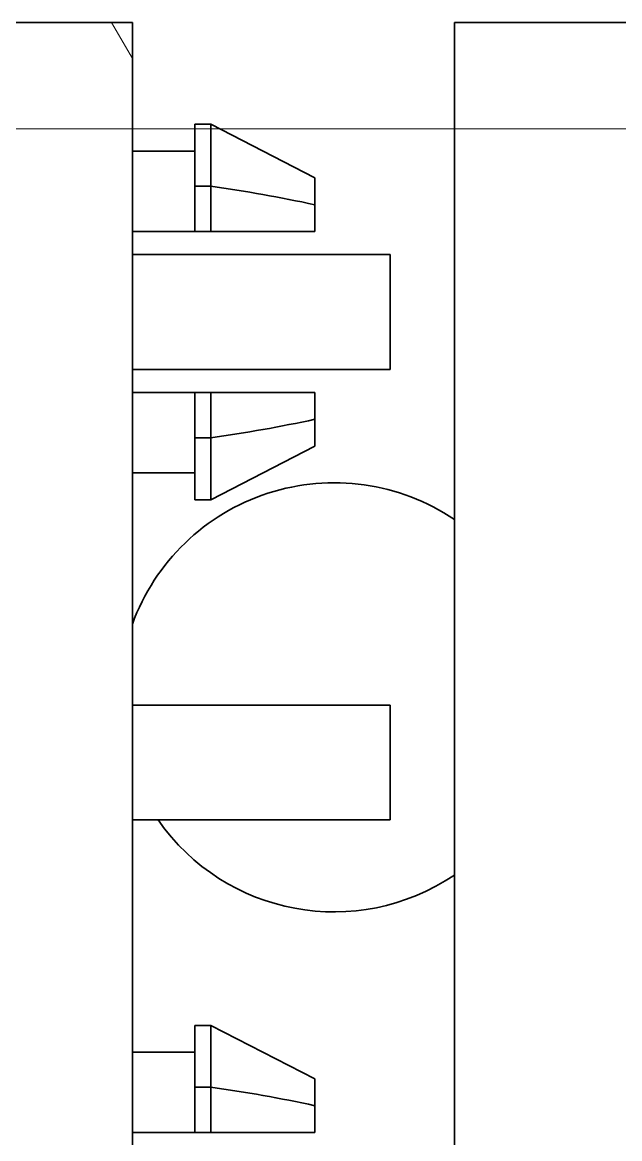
# Model space of a CAD drawing. Extents: x 23 to 417, y 3 to 294.
# Drawn here: x 147.04 to 148.153, y 95.929 to 98.01 of the extents above; entities that cross this region are included whole.
import ezdxf

# ---------------------------------------------------------------- set-up
doc = ezdxf.new("R2010")
doc.units = 0
doc.linetypes.add('DASHDOT', pattern=[18.5, 12, -3, 0.5, -3])
doc.layers.get('0').update_dxf_attribs({"lineweight": 13})

# ---------------------------------------------------------------- blocks, each defined once
blk = doc.blocks.new('BLOCK4554')
at = {"color": 7, "lineweight": 35, "ltscale": 0.04}
for p, q in [((32.82, -6.508), (31.22, -6.508)), ((35.82, -6.508), (37.42, -6.508))]:
    blk.add_line(p, q, dxfattribs=at)
at = {"color": 7, "lineweight": 35, "ltscale": 0.025}
blk.add_line((32.22, -6.508), (31.22, -6.508), dxfattribs=at)
blk.add_line((32.22, -6.508), (31.22, -6.508), dxfattribs=at)
at = {"color": 7, "lineweight": 35}
for p, q in [((32.82, -6.508), (32.82, -63.508)), ((35.82, -6.508), (35.82, -63.508))]:
    blk.add_line(p, q, dxfattribs=at)
at = {"color": 7, "lineweight": 35, "ltscale": 0.014435}
for p, q in [((33.4, -7.458), (33.4, -8.035)), ((33.4, -8.035), (33.4, -7.458)), ((33.55, -8.035), (33.55, -7.458)), ((33.55, -7.458), (33.55, -8.035)), ((33.4, -10.38), (33.4, -10.958)), ((33.4, -10.958), (33.4, -10.38)), ((33.55, -10.958), (33.55, -10.38)), ((33.55, -10.38), (33.55, -10.958)), ((33.4, -16.435), (33.4, -15.858)), ((33.4, -16.435), (33.4, -15.858)), ((33.55, -15.858), (33.55, -16.435)), ((33.55, -15.858), (33.55, -16.435))]:
    blk.add_line(p, q, dxfattribs=at)
at = {"color": 7, "lineweight": 35, "ltscale": 0.00375}
for p, q in [((33.4, -7.458), (33.55, -7.458)), ((33.4, -7.458), (33.55, -7.458)), ((33.4, -8.035), (33.55, -8.035)), ((33.55, -8.035), (33.4, -8.035)), ((33.55, -8.458), (33.4, -8.458)), ((33.55, -8.458), (33.4, -8.458)), ((33.4, -9.958), (33.55, -9.958)), ((33.55, -9.958), (33.4, -9.958)), ((33.55, -10.38), (33.4, -10.38)), ((33.55, -10.38), (33.4, -10.38)), ((33.4, -10.958), (33.55, -10.958)), ((33.4, -10.958), (33.55, -10.958)), ((33.4, -15.858), (33.55, -15.858)), ((33.4, -15.858), (33.55, -15.858)), ((33.4, -16.435), (33.55, -16.435)), ((33.55, -16.435), (33.4, -16.435)), ((33.55, -16.858), (33.4, -16.858)), ((33.55, -16.858), (33.4, -16.858))]:
    blk.add_line(p, q, dxfattribs=at)
at = {"color": 7, "lineweight": 35, "ltscale": 0.027282}
for p, q in [((34.52, -7.958), (33.55, -7.458)), ((34.52, -7.958), (33.55, -7.458)), ((34.52, -10.458), (33.55, -10.958)), ((34.52, -10.458), (33.55, -10.958)), ((34.52, -16.358), (33.55, -15.858)), ((34.52, -16.358), (33.55, -15.858))]:
    blk.add_line(p, q, dxfattribs=at)
at = {"color": 7, "lineweight": 35, "ltscale": 0.014499}
for p, q in [((32.82, -7.708), (33.4, -7.708)), ((32.82, -7.708), (33.4, -7.708)), ((33.4, -8.458), (32.82, -8.458)), ((33.4, -8.458), (32.82, -8.458)), ((33.4, -9.958), (32.82, -9.958)), ((33.4, -9.958), (32.82, -9.958)), ((32.82, -10.708), (33.4, -10.708)), ((32.82, -10.708), (33.4, -10.708)), ((32.82, -16.108), (33.4, -16.108)), ((32.82, -16.108), (33.4, -16.108)), ((33.4, -16.858), (32.82, -16.858)), ((33.4, -16.858), (32.82, -16.858))]:
    blk.add_line(p, q, dxfattribs=at)
at = {"color": 7, "lineweight": 35, "ltscale": 0.00625}
for p, q in [((34.52, -7.958), (34.52, -8.208)), ((34.52, -8.208), (34.52, -7.958)), ((34.52, -8.208), (34.52, -8.458)), ((34.52, -8.208), (34.52, -8.458)), ((34.52, -9.958), (34.52, -10.208)), ((34.52, -9.958), (34.52, -10.208)), ((34.52, -10.458), (34.52, -10.208)), ((34.52, -10.458), (34.52, -10.208)), ((34.52, -16.358), (34.52, -16.608)), ((34.52, -16.608), (34.52, -16.358)), ((34.52, -16.608), (34.52, -16.858)), ((34.52, -16.608), (34.52, -16.858))]:
    blk.add_line(p, q, dxfattribs=at)
at = {"color": 7, "lineweight": 35, "ltscale": 0.010565}
for p, q in [((33.4, -8.458), (33.4, -8.035)), ((33.4, -8.035), (33.4, -8.458)), ((33.55, -8.458), (33.55, -8.035)), ((33.55, -8.035), (33.55, -8.458)), ((33.4, -9.958), (33.4, -10.38)), ((33.4, -9.958), (33.4, -10.38)), ((33.55, -9.958), (33.55, -10.38)), ((33.55, -9.958), (33.55, -10.38)), ((33.4, -16.858), (33.4, -16.435)), ((33.4, -16.435), (33.4, -16.858)), ((33.55, -16.435), (33.55, -16.858)), ((33.55, -16.435), (33.55, -16.858))]:
    blk.add_line(p, q, dxfattribs=at)
at = {"color": 7, "lineweight": 35, "ltscale": 0.02425}
for p, q in [((34.52, -8.458), (33.55, -8.458)), ((34.52, -8.458), (33.55, -8.458)), ((33.55, -9.958), (34.52, -9.958)), ((34.52, -9.958), (33.55, -9.958)), ((33.55, -16.858), (34.52, -16.858)), ((33.55, -16.858), (34.52, -16.858))]:
    blk.add_line(p, q, dxfattribs=at)
at = {"color": 7, "lineweight": 35, "ltscale": 0.059999}
for p, q in [((35.22, -8.673), (32.82, -8.673)), ((35.22, -8.673), (32.82, -8.673)), ((35.22, -8.673), (32.82, -8.673)), ((35.22, -8.673), (32.82, -8.673)), ((35.22, -9.743), (32.82, -9.743)), ((35.22, -9.743), (32.82, -9.743)), ((35.22, -12.873), (32.82, -12.873)), ((35.22, -12.873), (32.82, -12.873)), ((35.22, -12.873), (32.82, -12.873)), ((35.22, -12.873), (32.82, -12.873)), ((35.22, -13.943), (32.82, -13.943)), ((35.22, -13.943), (32.82, -13.943))]:
    blk.add_line(p, q, dxfattribs=at)
at = {"color": 7, "lineweight": 35, "ltscale": 0.02675}
for p, q in [((35.22, -9.743), (35.22, -8.673)), ((35.22, -8.673), (35.22, -9.743)), ((35.22, -13.943), (35.22, -12.873)), ((35.22, -12.873), (35.22, -13.943))]:
    blk.add_line(p, q, dxfattribs=at)
at = {"color": 7, "lineweight": 35}
for centre, radius, start, end in [((31.725, -21.127), 13.218, 77.7935, 82.065), ((31.725, -21.127), 13.218, 77.7935, 82.065), ((31.726, 2.705), 13.212, 277.9339, 282.2076), ((31.726, 2.705), 13.212, 277.9339, 282.2076), ((34.7, -12.8), 2, 55.9426, 160.0462), ((34.7, -12.8), 2, 214.8551, 304.058), ((31.726, -29.52), 13.212, 77.7924, 82.0661), ((31.726, -29.52), 13.212, 77.7924, 82.0661)]:
    blk.add_arc(centre, radius, start, end, dxfattribs=at)
blk = doc.blocks.new('BLOCK4575')
at = {"color": 7, "lineweight": 13, "ltscale": 0.009768}
blk.add_line((32.82, -6.846), (32.625, -6.508), dxfattribs=at)

msp = doc.modelspace()

# ---------------------------------------------------------------- linework, layer by layer
at = {"color": 7, "linetype": 'DASHDOT', "lineweight": 13}
msp.add_line((173.5379, 97.8119), (127.443, 97.8119), dxfattribs=at)

# ---------------------------------------------------------------- block references
at = {"lineweight": 0, "xscale": 0.2, "yscale": 0.2, "zscale": 0.2}
for name in ['BLOCK4554', 'BLOCK4575']:
    msp.add_blockref(name, (140.6807, 99.3118), dxfattribs=at)

doc.saveas('drawing.dxf')
